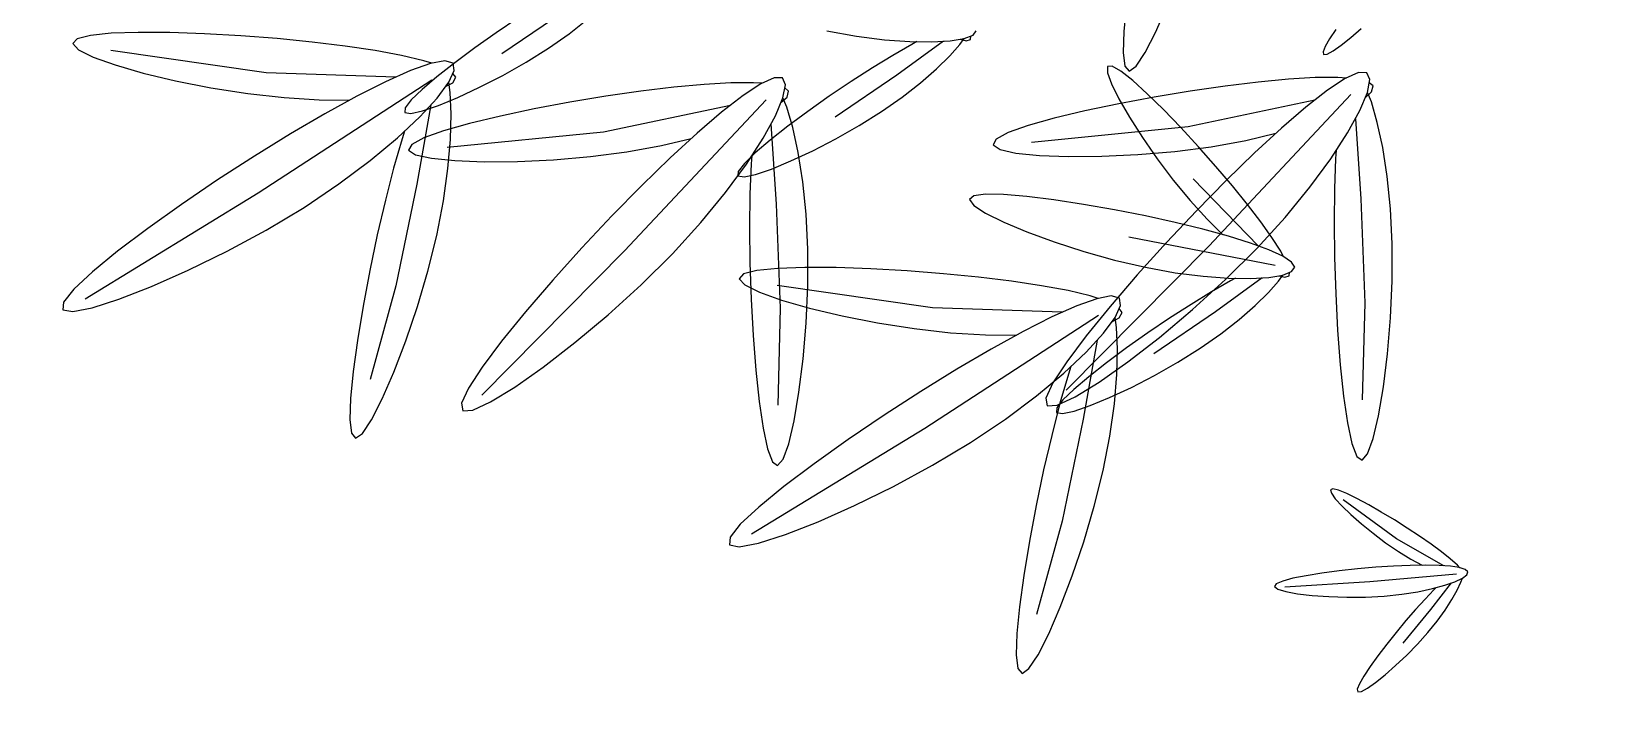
# Model space of a CAD drawing. Extents: x 302512 to 1034855, y -184136 to 410364.
# Drawn here: x 508121 to 511982, y 152446 to 154153 of the extents above; entities that cross this region are included whole.
import ezdxf

# ---------------------------------------------------------------- set-up
doc = ezdxf.new("R2010")
doc.units = 0
doc.header["$MEASUREMENT"] = 0
doc.linetypes.add('ACAD_ISO04W100', pattern=[30.5, 24, -3, 0.5, -3])
for name, color, linetype in [('F', 5, 'Continuous'), ('WZ', 2, 'Continuous'), ('坐椅', 7, 'Continuous'), ('树', 80, 'Continuous'), ('红线', 20, 'Continuous'), ('绿化', 97, 'Continuous'), ('绿地', 3, 'Continuous'), ('道路线', 161, 'Continuous')]:
    doc.layers.add(name, color=color, linetype=linetype)
doc.styles.add('DIM_FONT', font='SIMPLEX.shx', dxfattribs={"width": 0.8})

# ---------------------------------------------------------------- blocks, each defined once
blk = doc.blocks.new('_F43BVI')
at = {"layer": '绿地'}
for p, q in [((0.4343, 0.5825), (0.4285, 0.5959)), ((0.4891, 0.589), (0.4849, 0.5862)), ((0.4945, 0.5855), (0.4891, 0.589)), ((0.498, 0.5777), (0.4945, 0.5855)), ((0.4213, 0.5702), (0.4286, 0.561)), ((0.4387, 0.5705), (0.4343, 0.5825)), ((0.4417, 0.5607), (0.4387, 0.5705)), ((0.5045, 0.5821), (0.4939, 0.5812)), ((0.5266, 0.5814), (0.5045, 0.5821)), ((0.5531, 0.5787), (0.5266, 0.5814)), ((0.5833, 0.5739), (0.5531, 0.5787)), ((0.6164, 0.5667), (0.5833, 0.5739)), ((0.4286, 0.561), (0.4348, 0.5542)), ((0.4348, 0.5542), (0.4395, 0.5504)), ((0.443, 0.5537), (0.4417, 0.5607)), ((0.4423, 0.5501), (0.443, 0.5537)), ((0.4695, 0.557), (0.4624, 0.5345)), ((0.4728, 0.5651), (0.4695, 0.557)), ((0.4905, 0.5641), (0.5943, 0.3752)), ((0.516, 0.5609), (0.5969, 0.5404)), ((0.6516, 0.5571), (0.6164, 0.5667)), ((0.6879, 0.5452), (0.6516, 0.5571)), ((0.4395, 0.5504), (0.4423, 0.5501)), ((0.5969, 0.5404), (0.7008, 0.5108)), ((0.724, 0.5316), (0.6879, 0.5452)), ((0.4624, 0.5345), (0.4553, 0.5074)), ((0.4844, 0.5268), (0.47, 0.3927)), ((0.5412, 0.5317), (0.5489, 0.5285)), ((0.5489, 0.5285), (0.5786, 0.5175)), ((0.7586, 0.517), (0.724, 0.5316)), ((0.4553, 0.5074), (0.4483, 0.4766)), ((0.5786, 0.5175), (0.6113, 0.5065)), ((0.6113, 0.5065), (0.6464, 0.4955)), ((0.7008, 0.5108), (0.796, 0.4771)), ((0.79, 0.5023), (0.7586, 0.517)), ((0.9863, 0.5043), (0.9443, 0.4663)), ((0.9718, 0.5064), (0.9609, 0.4987)), ((0.9816, 0.5129), (0.9718, 0.5064)), ((0.9986, 0.5143), (0.9783, 0.4261)), ((0.9901, 0.5179), (0.9816, 0.5129)), ((0.9934, 0.5195), (0.9901, 0.5179)), ((1.008, 0.516), (1.0045, 0.5187)), ((1.0057, 0.5062), (1.0253, 0.4771)), ((1.0148, 0.5096), (1.008, 0.516)), ((1.0224, 0.5014), (1.0148, 0.5096)), ((0.6464, 0.4955), (0.6828, 0.485)), ((0.8169, 0.4881), (0.79, 0.5023)), ((0.8378, 0.4755), (0.8169, 0.4881)), ((0.9494, 0.4899), (0.9373, 0.4803)), ((0.9609, 0.4987), (0.9494, 0.4899)), ((1.0054, 0.4899), (1.007, 0.4868)), ((1.0305, 0.4914), (1.0224, 0.5014)), ((1.0388, 0.4799), (1.0305, 0.4914)), ((0.4483, 0.4766), (0.4416, 0.4427)), ((0.502, 0.4455), (0.5046, 0.4774)), ((0.6828, 0.485), (0.7193, 0.4752)), ((0.7193, 0.4752), (0.7543, 0.4667)), ((0.8512, 0.465), (0.8378, 0.4755)), ((0.9373, 0.4803), (0.925, 0.4702)), ((0.9574, 0.464), (0.9691, 0.4739)), ((0.9691, 0.4739), (0.9788, 0.4832)), ((1.007, 0.4868), (1.0132, 0.4751)), ((1.0132, 0.4751), (1.0204, 0.4624)), ((1.0253, 0.4771), (1.0496, 0.4388)), ((1.0471, 0.4671), (1.0388, 0.4799)), ((0.7543, 0.4667), (0.7864, 0.4599)), ((0.7864, 0.4599), (0.8141, 0.4551)), ((0.8502, 0.4535), (0.8557, 0.4574)), ((0.8557, 0.4574), (0.8512, 0.465)), ((0.9443, 0.4663), (0.8886, 0.4261)), ((0.913, 0.4598), (0.9018, 0.4497)), ((0.925, 0.4702), (0.913, 0.4598)), ((0.9447, 0.4542), (0.9574, 0.464)), ((1.0204, 0.4624), (1.0283, 0.4492)), ((1.0552, 0.4532), (1.0471, 0.4671)), ((0.4416, 0.4427), (0.4353, 0.4065)), ((0.4971, 0.4094), (0.502, 0.4455)), ((0.6065, 0.44), (0.5873, 0.434)), ((0.6229, 0.4443), (0.6065, 0.44)), ((0.6291, 0.4454), (0.6229, 0.4443)), ((0.6465, 0.4349), (0.6499, 0.44)), ((0.6499, 0.4446), (0.6466, 0.4461)), ((0.6499, 0.44), (0.6499, 0.4446)), ((0.8141, 0.4551), (0.8359, 0.4528)), ((0.8359, 0.4528), (0.8502, 0.4535)), ((0.8918, 0.4401), (0.8836, 0.4317)), ((0.9018, 0.4497), (0.8918, 0.4401)), ((0.9182, 0.4363), (0.9314, 0.4449)), ((0.9314, 0.4449), (0.9447, 0.4542)), ((1.0283, 0.4492), (1.0368, 0.4357)), ((1.0627, 0.4388), (1.0552, 0.4532)), ((0.6102, 0.4237), (0.5229, 0.3811)), ((0.5658, 0.4265), (0.5425, 0.4176)), ((0.6353, 0.4343), (0.5598, 0.2987)), ((0.5873, 0.434), (0.5658, 0.4265)), ((0.6516, 0.4326), (0.647, 0.4388)), ((0.6597, 0.4189), (0.6516, 0.4326)), ((0.8777, 0.4246), (0.8745, 0.4195)), ((0.8836, 0.4317), (0.8777, 0.4246)), ((0.8851, 0.4186), (0.8944, 0.4229)), ((0.8944, 0.4229), (0.9057, 0.4289)), ((0.9057, 0.4289), (0.9182, 0.4363)), ((0.9783, 0.4261), (0.956, 0.3402)), ((1.0368, 0.4357), (1.0455, 0.4225)), ((1.0694, 0.4245), (1.0627, 0.4388)), ((1.0752, 0.4111), (1.0694, 0.4245)), ((0.3655, 0.3915), (0.3428, 0.4117)), ((0.4353, 0.4065), (0.4296, 0.369)), ((0.49, 0.3719), (0.4971, 0.4094)), ((0.5181, 0.4076), (0.493, 0.3967)), ((0.5425, 0.4176), (0.5181, 0.4076)), ((0.6431, 0.4175), (0.6616, 0.3603)), ((0.6682, 0.4017), (0.6597, 0.4189)), ((0.8745, 0.4195), (0.8746, 0.4167)), ((0.8746, 0.4167), (0.8782, 0.4165)), ((0.8782, 0.4165), (0.8851, 0.4186)), ((1.0455, 0.4225), (1.0541, 0.41)), ((1.0541, 0.41), (1.0622, 0.3989)), ((1.0797, 0.3992), (1.0752, 0.4111)), ((0.3828, 0.3742), (0.3655, 0.3915)), ((0.47, 0.3927), (0.4349, 0.2329)), ((0.493, 0.3967), (0.4683, 0.3854)), ((0.5674, 0.3819), (0.5879, 0.3925)), ((0.6349, 0.3909), (0.6359, 0.385)), ((0.6768, 0.3814), (0.6682, 0.4017)), ((1.0622, 0.3989), (1.0695, 0.3896)), ((1.0827, 0.3894), (1.0797, 0.3992)), ((0.3933, 0.3608), (0.3828, 0.3742)), ((0.445, 0.374), (0.424, 0.363)), ((0.4683, 0.3854), (0.445, 0.374)), ((0.5435, 0.371), (0.5674, 0.3819)), ((0.5943, 0.3752), (0.6908, 0.1874)), ((0.6359, 0.385), (0.6406, 0.3627)), ((0.6851, 0.3585), (0.6768, 0.3814)), ((1.0695, 0.3896), (1.0757, 0.3828)), ((1.0757, 0.3828), (1.0804, 0.379)), ((1.0804, 0.379), (1.0832, 0.3787)), ((1.0839, 0.3823), (1.0827, 0.3894)), ((1.0832, 0.3787), (1.0839, 0.3823)), ((0.3292, 0.3714), (0.3549, 0.3601)), ((0.3549, 0.3601), (0.3755, 0.3527)), ((0.3958, 0.3524), (0.3933, 0.3608)), ((0.424, 0.363), (0.4065, 0.353)), ((0.4296, 0.369), (0.4248, 0.3316)), ((0.4812, 0.3342), (0.49, 0.3719)), ((0.4916, 0.3519), (0.5179, 0.361)), ((0.5179, 0.361), (0.5435, 0.371)), ((0.6406, 0.3627), (0.6464, 0.3385)), ((0.6616, 0.3603), (0.6833, 0.2856)), ((0.6927, 0.3334), (0.6851, 0.3585)), ((0.3755, 0.3527), (0.3896, 0.3499)), ((0.3934, 0.3443), (0.3857, 0.3373)), ((0.3896, 0.3499), (0.3958, 0.3524)), ((0.4065, 0.353), (0.3934, 0.3443)), ((0.4415, 0.3379), (0.4657, 0.3442)), ((0.4657, 0.3442), (0.4916, 0.3519)), ((0.3857, 0.3373), (0.3845, 0.3326)), ((0.3845, 0.3326), (0.3905, 0.3305)), ((0.3905, 0.3305), (0.4027, 0.3308)), ((0.4027, 0.3308), (0.4201, 0.3334)), ((0.4201, 0.3334), (0.4415, 0.3379)), ((0.4248, 0.3316), (0.4209, 0.2957)), ((0.4713, 0.2981), (0.4812, 0.3342)), ((0.6464, 0.3385), (0.6531, 0.3129)), ((0.6993, 0.3067), (0.6927, 0.3334)), ((0.6531, 0.3129), (0.6606, 0.2867)), ((0.4209, 0.2957), (0.4183, 0.263)), ((0.4608, 0.265), (0.4713, 0.2981)), ((0.7048, 0.2794), (0.6993, 0.3067)), ((0.6606, 0.2867), (0.6687, 0.2607)), ((0.7092, 0.2527), (0.7048, 0.2794)), ((0.4183, 0.263), (0.4172, 0.2349)), ((0.4503, 0.2365), (0.4608, 0.265)), ((0.6321, 0.2678), (0.6273, 0.2661)), ((0.6366, 0.2631), (0.6321, 0.2678)), ((0.638, 0.2547), (0.6366, 0.2631)), ((0.6687, 0.2607), (0.6769, 0.2361)), ((0.6106, 0.2485), (0.6054, 0.2414)), ((0.6454, 0.2574), (0.6349, 0.2591)), ((0.6667, 0.2515), (0.6454, 0.2574)), ((0.6918, 0.2425), (0.6667, 0.2515)), ((0.7122, 0.2279), (0.7092, 0.2527)), ((0.4172, 0.2349), (0.4177, 0.2131)), ((0.4404, 0.2141), (0.4503, 0.2365)), ((0.6054, 0.2414), (0.5932, 0.2213)), ((0.6275, 0.2433), (0.6831, 0.0351)), ((0.6515, 0.2341), (0.7252, 0.1948)), ((0.6769, 0.2361), (0.685, 0.2139)), ((0.72, 0.2306), (0.6918, 0.2425)), ((0.7139, 0.2061), (0.7122, 0.2279)), ((0.7504, 0.2157), (0.72, 0.2306)), ((0.4177, 0.2131), (0.4202, 0.1989)), ((0.4318, 0.1995), (0.4404, 0.2141)), ((0.5932, 0.2213), (0.5798, 0.1967)), ((0.685, 0.2139), (0.6927, 0.1952)), ((0.7822, 0.198), (0.7504, 0.2157)), ((0.3099, 0.1959), (0.3133, 0.201)), ((0.3134, 0.2056), (0.3101, 0.2071)), ((0.315, 0.1936), (0.3105, 0.1998)), ((0.3133, 0.201), (0.3134, 0.2056)), ((0.4202, 0.1989), (0.4249, 0.1941)), ((0.4249, 0.1941), (0.4318, 0.1995)), ((0.5798, 0.1967), (0.5656, 0.1684)), ((0.6127, 0.2085), (0.5666, 0.0817)), ((0.669, 0.1997), (0.6757, 0.1948)), ((0.6927, 0.1952), (0.6996, 0.181)), ((0.7142, 0.1885), (0.7139, 0.2061)), ((0.8146, 0.1778), (0.7822, 0.198)), ((0.3231, 0.1799), (0.315, 0.1936)), ((0.3316, 0.1627), (0.3231, 0.1799)), ((0.6757, 0.1948), (0.7019, 0.177)), ((0.6996, 0.181), (0.7055, 0.1725)), ((0.7129, 0.1763), (0.7142, 0.1885)), ((0.7252, 0.1948), (0.819, 0.1413)), ((0.3065, 0.1785), (0.325, 0.1213)), ((0.3402, 0.1424), (0.3316, 0.1627)), ((0.5656, 0.1684), (0.551, 0.1371)), ((0.7019, 0.177), (0.7311, 0.1584)), ((0.7055, 0.1725), (0.71, 0.1707)), ((0.71, 0.1707), (0.7129, 0.1763)), ((0.8465, 0.1559), (0.8146, 0.1778)), ((0.2983, 0.1519), (0.2994, 0.146)), ((0.6103, 0.1254), (0.6205, 0.1558)), ((0.7311, 0.1584), (0.7624, 0.1394)), ((0.8765, 0.1334), (0.8465, 0.1559)), ((0.2994, 0.146), (0.3041, 0.1237)), ((0.3485, 0.1195), (0.3402, 0.1424)), ((0.551, 0.1371), (0.5363, 0.1035)), ((0.7624, 0.1394), (0.7953, 0.1205)), ((0.819, 0.1413), (0.9033, 0.0858)), ((0.9035, 0.1116), (0.8765, 0.1334)), ((0.3041, 0.1237), (0.3098, 0.0995)), ((0.325, 0.1213), (0.3467, 0.0466)), ((0.3561, 0.0944), (0.3485, 0.1195)), ((0.5969, 0.0915), (0.6103, 0.1254)), ((0.7953, 0.1205), (0.8284, 0.1023)), ((0.3098, 0.0995), (0.3165, 0.074)), ((0.5363, 0.1035), (0.5218, 0.0684)), ((0.8284, 0.1023), (0.8604, 0.0857)), ((0.9263, 0.0915), (0.9035, 0.1116)), ((0.3627, 0.0677), (0.3561, 0.0944)), ((0.5666, 0.0817), (0.4943, -0.065)), ((0.5811, 0.0568), (0.5969, 0.0915)), ((0.8604, 0.0857), (0.8899, 0.0713)), ((0.9435, 0.0742), (0.9263, 0.0915)), ((0.3165, 0.074), (0.3241, 0.0477)), ((0.3683, 0.0404), (0.3627, 0.0677)), ((0.5218, 0.0684), (0.5081, 0.0332)), ((0.8899, 0.0713), (0.9157, 0.0601)), ((0.954, 0.0608), (0.9435, 0.0742)), ((0.5635, 0.0223), (0.5811, 0.0568)), ((0.9157, 0.0601), (0.9363, 0.0527)), ((0.9363, 0.0527), (0.9503, 0.0498)), ((0.9503, 0.0498), (0.9566, 0.0524)), ((0.9566, 0.0524), (0.954, 0.0608)), ((0.3241, 0.0477), (0.3321, 0.0217)), ((0.3726, 0.0137), (0.3683, 0.0404)), ((0.5081, 0.0332), (0.4957, -0.0006)), ((0.6831, 0.0351), (0.7319, -0.1704)), ((0.3321, 0.0217), (0.3403, -0.0029)), ((0.5452, -0.0104), (0.5635, 0.0223)), ((0.3058, 0.0091), (0.3015, 0.0063)), ((0.3112, 0.0057), (0.3058, 0.0091)), ((0.3211, 0.0022), (0.3105, 0.0014)), ((0.3146, -0.0022), (0.3112, 0.0057)), ((0.3432, 0.0016), (0.3211, 0.0022)), ((0.3698, -0.0011), (0.3432, 0.0016)), ((0.3756, -0.0111), (0.3726, 0.0137)), ((0.2895, -0.0148), (0.2862, -0.0229)), ((0.3071, -0.0158), (0.4109, -0.2047)), ((0.3403, -0.0029), (0.3484, -0.0251)), ((0.4, -0.006), (0.3698, -0.0011)), ((0.3773, -0.0329), (0.3756, -0.0111)), ((0.4331, -0.0132), (0.4, -0.006)), ((0.4682, -0.0227), (0.4331, -0.0132)), ((0.4957, -0.0006), (0.4854, -0.0318)), ((0.5271, -0.04), (0.5452, -0.0104)), ((0.2862, -0.0229), (0.2791, -0.0454)), ((0.3326, -0.019), (0.4136, -0.0395)), ((0.3484, -0.0251), (0.3561, -0.0438)), ((0.5045, -0.0347), (0.4682, -0.0227)), ((0.4854, -0.0318), (0.4776, -0.0588)), ((0.2791, -0.0454), (0.272, -0.0724)), ((0.3561, -0.0438), (0.3631, -0.058)), ((0.3578, -0.0482), (0.3656, -0.0514)), ((0.3776, -0.0505), (0.3773, -0.0329)), ((0.4136, -0.0395), (0.5175, -0.0691)), ((0.5407, -0.0483), (0.5045, -0.0347)), ((0.5101, -0.0652), (0.5271, -0.04)), ((0.5752, -0.0629), (0.5407, -0.0483)), ((0.3011, -0.0531), (0.2866, -0.1872)), ((0.3631, -0.058), (0.3689, -0.0665)), ((0.3656, -0.0514), (0.3953, -0.0623)), ((0.3734, -0.0683), (0.3763, -0.0626)), ((0.3763, -0.0626), (0.3776, -0.0505)), ((0.3953, -0.0623), (0.428, -0.0734)), ((0.4776, -0.0588), (0.4729, -0.0801)), ((0.6067, -0.0776), (0.5752, -0.0629)), ((0.272, -0.0724), (0.265, -0.1033)), ((0.3689, -0.0665), (0.3734, -0.0683)), ((0.428, -0.0734), (0.463, -0.0844)), ((0.4729, -0.0801), (0.472, -0.0945)), ((0.4952, -0.0845), (0.5101, -0.0652)), ((0.5175, -0.0691), (0.6126, -0.1027)), ((0.6336, -0.0917), (0.6067, -0.0776)), ((0.463, -0.0844), (0.4995, -0.0949)), ((0.472, -0.0945), (0.4753, -0.1003)), ((0.4753, -0.1003), (0.4833, -0.0967)), ((0.4833, -0.0967), (0.4952, -0.0845)), ((0.4995, -0.0949), (0.5359, -0.1046)), ((0.6544, -0.1044), (0.6336, -0.0917)), ((0.265, -0.1033), (0.2583, -0.1372)), ((0.3186, -0.1343), (0.3213, -0.1024)), ((0.5359, -0.1046), (0.571, -0.1131)), ((0.571, -0.1131), (0.6031, -0.12)), ((0.6678, -0.1149), (0.6544, -0.1044)), ((0.6031, -0.12), (0.6308, -0.1247)), ((0.6308, -0.1247), (0.6525, -0.127)), ((0.6525, -0.127), (0.6669, -0.1264)), ((0.6669, -0.1264), (0.6723, -0.1224)), ((0.6723, -0.1224), (0.6678, -0.1149)), ((0.2583, -0.1372), (0.252, -0.1733)), ((0.3137, -0.1704), (0.3186, -0.1343)), ((0.1783, -0.1895), (0.17, -0.1666)), ((0.252, -0.1733), (0.2463, -0.2108)), ((0.3067, -0.208), (0.3137, -0.1704)), ((0.1548, -0.1877), (0.1765, -0.2624)), ((0.1859, -0.2146), (0.1783, -0.1895)), ((0.2866, -0.1872), (0.2515, -0.3469)), ((0.2463, -0.2108), (0.2414, -0.2483)), ((0.2979, -0.2456), (0.3067, -0.208)), ((0.4109, -0.2047), (0.5075, -0.3925)), ((0.1926, -0.2413), (0.1859, -0.2146)), ((0.1464, -0.2351), (0.1539, -0.2613)), ((0.1981, -0.2686), (0.1926, -0.2413)), ((0.2414, -0.2483), (0.2376, -0.2841)), ((0.2879, -0.2818), (0.2979, -0.2456)), ((0.1539, -0.2613), (0.1619, -0.2873)), ((0.2024, -0.2953), (0.1981, -0.2686)), ((0.1619, -0.2873), (0.1701, -0.3119)), ((0.2376, -0.2841), (0.2349, -0.3169)), ((0.2774, -0.3149), (0.2879, -0.2818)), ((0.2054, -0.3201), (0.2024, -0.2953)), ((0.1701, -0.3119), (0.1783, -0.3341)), ((0.1848, -0.3157), (0.18, -0.3174)), ((0.1892, -0.3203), (0.1848, -0.3157)), ((0.198, -0.3261), (0.1875, -0.3243)), ((0.1907, -0.3288), (0.1892, -0.3203)), ((0.2071, -0.3419), (0.2054, -0.3201)), ((0.2349, -0.3169), (0.2338, -0.3449)), ((0.2669, -0.3434), (0.2774, -0.3149)), ((0.1632, -0.335), (0.1581, -0.3421)), ((0.1783, -0.3341), (0.1859, -0.3528)), ((0.1801, -0.3402), (0.2357, -0.5484)), ((0.2194, -0.332), (0.198, -0.3261)), ((0.2445, -0.3409), (0.2194, -0.332)), ((0.2726, -0.3529), (0.2445, -0.3409)), ((0.1581, -0.3421), (0.1458, -0.3622)), ((0.1859, -0.3528), (0.1929, -0.367)), ((0.2041, -0.3494), (0.2778, -0.3887)), ((0.2074, -0.3595), (0.2071, -0.3419)), ((0.2338, -0.3449), (0.2344, -0.3668)), ((0.2571, -0.3657), (0.2669, -0.3434)), ((0.303, -0.3678), (0.2726, -0.3529)), ((0.1458, -0.3622), (0.1325, -0.3868)), ((0.1929, -0.367), (0.1987, -0.3755)), ((0.2032, -0.3773), (0.2061, -0.3717)), ((0.2061, -0.3717), (0.2074, -0.3595)), ((0.2344, -0.3668), (0.2369, -0.3809)), ((0.2484, -0.3804), (0.2571, -0.3657)), ((0.3349, -0.3855), (0.303, -0.3678)), ((0.1325, -0.3868), (0.1183, -0.4151)), ((0.1654, -0.375), (0.1192, -0.5017)), ((0.1987, -0.3755), (0.2032, -0.3773)), ((0.2216, -0.3838), (0.2284, -0.3887)), ((0.2284, -0.3887), (0.2546, -0.4065)), ((0.2369, -0.3809), (0.2415, -0.3858)), ((0.2415, -0.3858), (0.2484, -0.3804)), ((0.2778, -0.3887), (0.3716, -0.4422)), ((0.3673, -0.4057), (0.3349, -0.3855)), ((0.3991, -0.4276), (0.3673, -0.4057)), ((0.1183, -0.4151), (0.1037, -0.4464)), ((0.2546, -0.4065), (0.2837, -0.425)), ((0.163, -0.4581), (0.1732, -0.4277)), ((0.2837, -0.425), (0.3151, -0.4441)), ((0.4292, -0.45), (0.3991, -0.4276)), ((0.1037, -0.4464), (0.0889, -0.48)), ((0.3151, -0.4441), (0.348, -0.463)), ((0.3716, -0.4422), (0.4559, -0.4977)), ((0.4562, -0.4719), (0.4292, -0.45)), ((0.1496, -0.4919), (0.163, -0.4581)), ((0.348, -0.463), (0.3811, -0.4812)), ((0.0889, -0.48), (0.0744, -0.515)), ((0.3811, -0.4812), (0.4131, -0.4978)), ((0.4789, -0.492), (0.4562, -0.4719)), ((0.1192, -0.5017), (0.047, -0.6484)), ((0.1337, -0.5267), (0.1496, -0.4919)), ((0.4131, -0.4978), (0.4426, -0.5121)), ((0.4962, -0.5093), (0.4789, -0.492)), ((0.0744, -0.515), (0.0607, -0.5502)), ((0.4426, -0.5121), (0.4683, -0.5234)), ((0.5067, -0.5227), (0.4962, -0.5093)), ((0.1162, -0.5612), (0.1337, -0.5267)), ((0.4683, -0.5234), (0.4889, -0.5308)), ((0.4889, -0.5308), (0.503, -0.5336)), ((0.503, -0.5336), (0.5092, -0.5311)), ((0.5092, -0.5311), (0.5067, -0.5227)), ((0.0607, -0.5502), (0.0484, -0.5841)), ((0.2357, -0.5484), (0.2846, -0.7538)), ((0.0979, -0.5939), (0.1162, -0.5612)), ((0.0484, -0.5841), (0.038, -0.6153)), ((0.0798, -0.6235), (0.0979, -0.5939)), ((0.038, -0.6153), (0.0302, -0.6423)), ((0.0628, -0.6487), (0.0798, -0.6235)), ((0.0302, -0.6423), (0.0256, -0.6636)), ((0.0478, -0.668), (0.0628, -0.6487)), ((0.0256, -0.6636), (0.0246, -0.6779)), ((0.0246, -0.6779), (0.028, -0.6838)), ((0.028, -0.6838), (0.0359, -0.6802)), ((0.0359, -0.6802), (0.0478, -0.668))]:
    blk.add_line(p, q, dxfattribs=at)
for points in [[(0.5556, 0.374), (0.5774, 0.334), (0.6, 0.2947), (0.6224, 0.2577), (0.6437, 0.2246), (0.6631, 0.197), (0.6795, 0.1765), (0.6922, 0.1648), (0.7002, 0.1636), (0.7028, 0.1737), (0.7004, 0.194), (0.6935, 0.2225), (0.6828, 0.2574), (0.6688, 0.2966), (0.652, 0.3383), (0.633, 0.3806), (0.6124, 0.4217), (0.5909, 0.4597), (0.569, 0.4939), (0.5476, 0.5237), (0.5275, 0.5486), (0.5093, 0.568), (0.4938, 0.5813), (0.4819, 0.5879), (0.4742, 0.5872), (0.4713, 0.579), (0.473, 0.5637), (0.4788, 0.5424), (0.4884, 0.5158), (0.5013, 0.4848), (0.517, 0.4503), (0.5353, 0.413)], [(0.9658, 0.4365), (0.9615, 0.4179), (0.9576, 0.3993), (0.9543, 0.3814), (0.9517, 0.365), (0.95, 0.351), (0.9495, 0.34), (0.9502, 0.3328), (0.9523, 0.3302), (0.956, 0.3326), (0.9609, 0.3396), (0.9667, 0.3505), (0.9731, 0.3644), (0.9797, 0.3806), (0.9861, 0.3984), (0.992, 0.4169), (0.997, 0.4356), (1.0009, 0.4535), (1.0036, 0.4703), (1.0052, 0.4857), (1.0059, 0.4991), (1.0056, 0.5102), (1.0045, 0.5187), (1.0026, 0.5241), (1, 0.5261), (0.9968, 0.5243), (0.993, 0.5191), (0.9889, 0.5108), (0.9845, 0.4998), (0.9798, 0.4864), (0.9751, 0.4712), (0.9704, 0.4544)], [(0.5443, 0.3218), (0.5283, 0.2932), (0.5129, 0.2644), (0.4989, 0.2365), (0.4869, 0.2109), (0.4775, 0.1885), (0.4713, 0.1706), (0.469, 0.1585), (0.4713, 0.1531), (0.4785, 0.1554), (0.4899, 0.1646), (0.5047, 0.1797), (0.5218, 0.1996), (0.5404, 0.2232), (0.5594, 0.2494), (0.578, 0.2771), (0.5951, 0.3054), (0.61, 0.3331), (0.6225, 0.3595), (0.6325, 0.384), (0.64, 0.4058), (0.6449, 0.4243), (0.6471, 0.4388), (0.6465, 0.4486), (0.6432, 0.453), (0.637, 0.4517), (0.6284, 0.4448), (0.6176, 0.4331), (0.6051, 0.4171), (0.5911, 0.3974), (0.576, 0.3745), (0.5603, 0.3491)], [(0.6452, 0.0431), (0.6569, -0.0009), (0.6694, -0.0444), (0.6823, -0.0857), (0.6951, -0.123), (0.7073, -0.1544), (0.7183, -0.1782), (0.7279, -0.1926), (0.7353, -0.1957), (0.7403, -0.1865), (0.7428, -0.1662), (0.743, -0.1369), (0.7409, -0.1005), (0.7366, -0.0591), (0.7303, -0.0145), (0.722, 0.0311), (0.7118, 0.0758), (0.7, 0.1179), (0.6869, 0.1563), (0.6733, 0.1904), (0.6597, 0.2194), (0.6467, 0.2426), (0.6349, 0.2592), (0.6248, 0.2684), (0.6172, 0.2696), (0.6124, 0.2623), (0.6104, 0.2472), (0.611, 0.225), (0.6139, 0.1969), (0.619, 0.1638), (0.6261, 0.1264), (0.6349, 0.0859)], [(0.3722, -0.2059), (0.3941, -0.2458), (0.4167, -0.2851), (0.4391, -0.3222), (0.4604, -0.3553), (0.4797, -0.3829), (0.4962, -0.4033), (0.5088, -0.415), (0.5168, -0.4163), (0.5194, -0.4061), (0.517, -0.3858), (0.5102, -0.3573), (0.4995, -0.3225), (0.4854, -0.2833), (0.4686, -0.2415), (0.4496, -0.1992), (0.4291, -0.1582), (0.4075, -0.1202), (0.3856, -0.086), (0.3643, -0.0561), (0.3441, -0.0312), (0.3259, -0.0119), (0.3105, 0.0014), (0.2986, 0.008), (0.2908, 0.0073), (0.2879, -0.0009), (0.2896, -0.0161), (0.2955, -0.0374), (0.305, -0.064), (0.3179, -0.095), (0.3337, -0.1296), (0.3519, -0.1668)], [(0.1979, -0.5404), (0.2095, -0.5844), (0.2221, -0.6279), (0.235, -0.6692), (0.2477, -0.7065), (0.2599, -0.7379), (0.271, -0.7617), (0.2805, -0.7761), (0.2879, -0.7792), (0.2929, -0.77), (0.2955, -0.7497), (0.2956, -0.7204), (0.2935, -0.684), (0.2893, -0.6425), (0.2829, -0.598), (0.2747, -0.5524), (0.2645, -0.5076), (0.2526, -0.4656), (0.2396, -0.4271), (0.226, -0.393), (0.2123, -0.3641), (0.1993, -0.3409), (0.1875, -0.3243), (0.1775, -0.3151), (0.1699, -0.3138), (0.1651, -0.3212), (0.1631, -0.3363), (0.1636, -0.3584), (0.1666, -0.3865), (0.1717, -0.4197), (0.1787, -0.457), (0.1875, -0.4976)]]:
    blk.add_lwpolyline(points, close=True, dxfattribs=at)
blk.add_lwpolyline([(0.2585, 0.0664), (0.2734, 0.0941), (0.2859, 0.1205), (0.296, 0.145), (0.3034, 0.1668), (0.3083, 0.1853), (0.3105, 0.1998), (0.3099, 0.2096), (0.3066, 0.214)], dxfattribs=at)
at = {"style": 'DIM_FONT', "width": 0.7, "flags": 9}
for tag in ['YSIZE', 'XSIZE']:
    blk.add_attdef(tag, (0, 0), '', height=0.5, dxfattribs=at)
blk = doc.blocks.new('ZU')
at = {"layer": '绿地', "xscale": 1.5, "yscale": 1.5, "zscale": 0.001, "rotation": 260.5308552460376}
blk.add_blockref('_F43BVI', (-0.8522, 0.1655), dxfattribs=at)
blk = doc.blocks.new('A$C0B5A7686')
at = {"layer": '树', "linetype": 'ByBlock', "xscale": 640, "yscale": 640, "zscale": 640, "rotation": 151.15692544915}
blk.add_blockref('ZU', (642.8, 1492.6), dxfattribs=at)
blk = doc.blocks.new('A$C750B0621')
at = {"layer": '树'}
blk.add_blockref('A$C0B5A7686', (0, 0), dxfattribs=at)
blk = doc.blocks.new('A$C5AB93D8E')
at = {"layer": '绿化', "xscale": 0.8, "yscale": 0.8, "zscale": 0.8}
blk.add_blockref('A$C750B0621', (0, 0), dxfattribs=at)
blk = doc.blocks.new('A$C68DB62A4')
at = {"layer": '绿化', "rotation": 236.3690562220917}
blk.add_blockref('A$C5AB93D8E', (801.7, 2393.5), dxfattribs=at)
blk = doc.blocks.new('_F37GYG')
at = {"layer": '绿化', "linetype": 'ByBlock', "xscale": 0.2867748092958204, "yscale": 0.2867748092958204, "zscale": 0.2867748092958204}
blk.add_blockref('A$C68DB62A4', (-306.06, -300.5), dxfattribs=at)
at = {"style": 'DIM_FONT', "width": 0.8, "flags": 9}
for tag in ['YSIZE', 'XSIZE']:
    blk.add_attdef(tag, (0, 0), '', height=0.5, dxfattribs=at)

msp = doc.modelspace()

# ---------------------------------------------------------------- linework, layer by layer
at = {"layer": 'F'}
msp.add_lwpolyline([(513078.5, 149437.3, 0.093357), (510963.4, 163092.8, -0.320831), (518248.6, 188324.1)], format="xyb", dxfattribs=at)
at = {"layer": 'WZ'}
msp.add_open_spline([(515261.7, 346086.3), (515269.8, 346053.5), (515277.8, 346020.8), (515451.7, 345316.4), (515608.3, 344680.1), (515905, 343469.6), (516045.1, 342895.5), (516280.2, 341925.1), (516378.3, 341518), (516566.3, 340731.8), (516656.3, 340352.5), (516814.2, 339680.9), (516883.3, 339384.9), (517016.9, 338806.5), (517081.5, 338524.2), (517206.7, 337970.8), (517267.3, 337699.7), (517385.2, 337166.2), (517442.4, 336903.8), (517553.9, 336385), (517608.3, 336128.6), (517714.6, 335619.1), (517766.6, 335366), (517830.1, 335052.1), (517842.4, 334990.9), (517868.2, 334862.1), (517881.7, 334794.4), (517908.6, 334659.1), (517922, 334591.5), (517962, 334388.5), (517988.4, 334253.2), (518066.8, 333847.4), (518118.1, 333576.8), (518268.9, 332765.4), (518365.3, 332224.6), (518600.9, 330839.4), (518733.7, 329995.5), (518975.4, 328310.4), (519084.3, 327469.3), (519276, 325790.7), (519358.9, 324953.4), (519438.5, 323986.4), (519449, 323854.4), (519479.6, 323458.6), (519498.5, 323195), (519525.5, 322787.5), (519534.6, 322643.5), (519548.2, 322418.9), (519552.9, 322338.3), (519559.6, 322221), (519561.6, 322184.3), (519565.7, 322110.9), (519567.7, 322074.2), (519573.6, 321963.9), (519577.5, 321890.4), (519588.7, 321669.7), (519595.7, 321522.4), (519615.5, 321080), (519627, 320784.3), (519656.8, 319890.9), (519670.1, 319290.9), (519685, 318084.9), (519686.6, 317478.9), (519679.6, 316260.9), (519671.1, 315648.9), (519645.4, 314418.8), (519628.2, 313800.7), (519586.9, 312558.4), (519562.7, 311934.2), (519509.1, 310679.7), (519479.6, 310049.4), (519417, 308782.7), (519383.9, 308146.3), (519315.8, 306867.4), (519280.9, 306224.8), (519210.9, 304933.6), (519175.9, 304284.9), (519107.8, 302981.4), (519074.6, 302326.5), (519012, 301010.6), (518982.5, 300349.6), (518952.1, 299590.8), (518948.4, 299496.2), (518941.1, 299307.2), (518937.4, 299212.7), (518926.8, 298929.4), (518919.9, 298740.7), (518899.9, 298175.3), (518887.4, 297799.2), (518852.7, 296705.3), (518832.4, 295989.7), (518794, 294564.9), (518776, 293855.7), (518740.2, 292444.1), (518722.3, 291741.7), (518684.4, 290343.8), (518664.4, 289648.5), (518620, 288265.1), (518595.6, 287577.2), (518540.5, 286209.1), (518509.7, 285528.9), (518439.6, 284176.7), (518400.3, 283504.7), (518311.3, 282169.1), (518261.6, 281505.5), (518149.7, 280187.3), (518087.6, 279532.5), (517949.2, 278232.1), (517872.9, 277586.4), (517704.2, 276304.3), (517611.9, 275668), (517495, 274938.5), (517479.1, 274840.9), (517430.8, 274548.3), (517397.8, 274353.6), (517345.4, 274053.9), (517326.7, 273948.6), (517290.7, 273748.8), (517273.5, 273654.4), (517252.5, 273541.2), (517249, 273522.3), (517241.9, 273484.5), (517238.4, 273465.5), (517227.8, 273408.8), (517220.7, 273370.9), (517199.2, 273257.3), (517184.7, 273181.4), (517140.7, 272953.7), (517110.7, 272801.6), (517018.9, 272344.5), (516955.3, 272038.6), (516794.3, 271288.7), (516694.4, 270843.3), (516486.3, 269947.6), (516378.1, 269497.2), (516154.6, 268591.1), (516039.3, 268135.4), (515802.9, 267218.6), (515681.9, 266757.5), (515435.3, 265829.7), (515309.9, 265363), (515055.9, 264423.8), (514927.5, 263951.3), (514669.1, 263000.2), (514539.1, 262521.6), (514279.2, 261558.2), (514149.3, 261073.3), (513891, 260096.9), (513762.7, 259605.5), (513605.2, 258990.5), (513574.6, 258870.2), (513526.6, 258680.8), (513509.1, 258611.8), (513477.8, 258487.6), (513464, 258432.4), (513443.9, 258352.5), (513437.7, 258327.8), (513421.5, 258263), (513411.5, 258222.9), (513391.6, 258142.7), (513381.6, 258102.6), (513351.7, 257982.4), (513331.9, 257902.3), (513272.7, 257662), (513233.6, 257501.9), (513117, 257021.8), (513040.5, 256702.1), (512814.4, 255744.4), (512668, 255107.6), (512382.5, 253837.5), (512243.2, 253204.2), (511970.3, 251941.7), (511836.7, 251312.4), (511573.2, 250058.1), (511443.4, 249433.1), (511186.2, 248187.6), (511058.7, 247567.1), (510804.6, 246331), (510678, 245715.4), (510517.4, 244940), (510483.7, 244777.8), (510430.2, 244520.5), (510410.4, 244425.3), (510381.4, 244286.2), (510372.2, 244242.3), (510353.8, 244154.4), (510344.6, 244110.4), (510317, 243978.5), (510298.6, 243890.6), (510243.3, 243626.7), (510206.3, 243450.8), (510095, 242922.9), (510020.4, 242570.8), (509795.6, 241514.1), (509644.2, 240809), (509198.9, 238748.4), (508901.9, 237390.9), (508303.8, 234670.1), (508002.8, 233306.8), (507401, 230573.3), (507100.4, 229203.1), (506504, 226455.1), (506208.3, 225077.3), (505866, 223451.4), (505814.9, 223207.6), (505733.8, 222820), (505703.9, 222676.4), (505646.6, 222401.3), (505619.4, 222269.9), (505579.2, 222076), (505566.2, 222013.4), (505540.4, 221888.3), (505527.5, 221825.8), (505488.7, 221638.2), (505463, 221513.2), (505385.9, 221138.1), (505334.7, 220888.2), (505181.8, 220138.8), (505080.7, 219639.6), (504779.2, 218143.5), (504580.9, 217148.1), (504186.9, 215161.6), (503991.3, 214170.5), (503600.6, 212193.2), (503405.4, 211206.9), (503160.3, 209978.1), (503111.3, 209733), (503031.4, 209334.1), (503000.5, 209180.2), (502937.8, 208868), (502906, 208709.6), (502859.4, 208478.7), (502844.8, 208406.1), (502815.4, 208260.9), (502800.8, 208188.3), (502756.7, 207970.5), (502727.3, 207825.3), (502638.9, 207389.7), (502579.8, 207099.3), (502401.9, 206228.2), (502282.5, 205647.6), (501922.3, 203906.1), (501679.3, 202745.4), (500941.9, 199264.5), (500439.3, 196945.3), (498976.1, 190328.7), (497991.2, 186034.2), (496874.1, 181299.2), (496769.3, 180856.3), (496454.1, 179527.6), (496242.8, 178641.9), (495944.8, 177399.4), (495859.1, 177042.5), (495600.9, 175972), (495428.7, 175258.2), (495184.5, 174252.1), (495113.3, 173959.5), (494976.4, 173397.2), (494910.6, 173127.3), (494827.7, 172787.8), (494810.7, 172718.2), (494776.7, 172579), (494759.7, 172509.4), (494708.6, 172300.5), (494674.5, 172161.2), (494572.2, 171743.1), (494503.8, 171464.2), (494298.5, 170626.9), (494161.3, 170068), (493747.3, 168381), (493470.2, 167250.4), (492918.6, 164982), (492644.2, 163844.1), (492101.9, 161560.4), (491834.1, 160414.5), (491308.7, 158113.9), (491051.2, 156959.1), (490550.6, 154639.9), (490307.5, 153475.5), (489839.6, 151136), (489614.8, 149961.1), (489187.6, 147599.8), (488985.2, 146413.5), (488607, 144028.9), (488431.1, 142830.6), (488110.2, 140421.1), (487965.1, 139210), (487819.5, 137820.6), (487801.8, 137648.9), (487781.6, 137447.6), (487778.7, 137418.1), (487772.8, 137359.2), (487769.8, 137329.7), (487761.1, 137241.1), (487755.3, 137182.1), (487738, 137004.7), (487726.6, 136886.2), (487693, 136530.3), (487671.3, 136292.1), (487607, 135557.3), (487567, 135057.9), (487495.7, 134052.5), (487464.3, 133546.5), (487412, 132528.2), (487391, 132015.9), (487361.5, 130985.2), (487352.9, 130466.8), (487350, 129424.4), (487355.8, 128900.3), (487383.6, 127846.8), (487405.7, 127317.4), (487462.7, 126348.5), (487494.7, 125909.9), (487572.4, 125029.6), (487618, 124588), (487681.8, 124056.9), (487692.6, 123968.6), (487726.2, 123703.7), (487749.7, 123526.9), (487785.4, 123271.7), (487796.6, 123193.6), (487812.7, 123083.7), (487817.3, 123052.1), (487831.2, 122958.7), (487840.6, 122896.9), (487869, 122711.6), (487888.5, 122588.3), (487948.8, 122218.9), (487991.2, 121973.4), (488125.8, 121235.1), (488224.5, 120744.8), (488438.5, 119771.4), (488553.8, 119288.3), (488799.6, 118329.9), (488930.3, 117854.6), (489205.9, 116912.3), (489350.8, 116445.4), (489654.2, 115520.4), (489812.5, 115062.3), (490141.6, 114155.7), (490312.4, 113707.2), (490665.5, 112820.1), (490847.8, 112381.6), (491223.2, 111515.1), (491416.2, 111087.2), (491812.2, 110242.6), (492015.2, 109825.8), (492267.2, 109326.8), (492312, 109238.8), (492400.3, 109066.7), (492443.8, 108982.5), (492511.9, 108851.8), (492536.2, 108805.2), (492585, 108712.3), (492609.4, 108666), (492682.7, 108527.4), (492731.7, 108435.6), (492879, 108161.6), (492977.5, 107981), (493239.3, 107507.4), (493403, 107217.9), (493730.6, 106649.3), (493894.5, 106370.1), (494221.2, 105821.4), (494384.2, 105551.9), (494708.1, 105021.8), (494869.1, 104761.3), (495188.2, 104248.5), (495346.4, 103996.3), (495658.9, 103499.5), (495813.4, 103254.9), (496117.7, 102772.7), (496267.6, 102535.1), (496562.3, 102066.1), (496707, 101834.8), (496990.6, 101377.8), (497129.5, 101152.2), (497401, 100705.8), (497533.5, 100485.2), (497791.8, 100048.2), (497917.6, 99831.8), (498162, 99402.8), (498280.6, 99190), (498510.5, 98767.5), (498621.7, 98557.7), (498836.6, 98140.2), (498940.4, 97932.5), (499140.1, 97518.3), (499236.2, 97311.8), (499344.6, 97069.3), (499360.6, 97033.2), (499381.9, 96984.8), (499387.3, 96972.5), (499398.1, 96947.9), (499403.5, 96935.6), (499419.7, 96898.5), (499430.4, 96873.7), (499462.7, 96799.1), (499484.1, 96749), (499548, 96598), (499590.3, 96496.1), (499711.9, 96197.5), (499790.3, 95997.6), (499945.1, 95589.3), (500021.4, 95380.9), (500172.1, 94955.5), (500246.4, 94738.6), (500393.4, 94296.5), (500466.1, 94071.3), (500609.9, 93612.8), (500681, 93379.5), (500822.1, 92905.1), (500892.1, 92664), (501031.1, 92174.3), (501100.2, 91925.6), (501237.8, 91421), (501306.3, 91165), (501443.2, 90646), (501511.6, 90383), (501648.6, 89850.3), (501717.2, 89580.5), (501855.1, 89034.6), (501924.4, 88758.4), (502064.1, 88199.8), (502134.5, 87917.4), (502277, 87346.6), (502349.1, 87058.3), (502522.9, 86366.2), (502625.5, 85960), (502836.3, 85137.4), (502944.4, 84721.1), (503167.4, 83879.3), (503282.3, 83453.7), (503520.4, 82594), (503643.6, 82159.8), (503899.9, 81283.6), (504032.9, 80841.6), (504310.5, 79950.5), (504454.9, 79501.4), (504756.9, 78596.9), (504914.3, 78141.4), (505243.9, 77225.1), (505416, 76764.2), (505776.4, 75837.7), (505964.7, 75372.2), (506359.2, 74437.5), (506565.3, 73968.3), (506997, 73027.4), (507222.6, 72555.5), (507694.6, 71610.3), (507941.1, 71137), (508250.8, 70567.7), (508303.3, 70472), (508462.3, 70184.8), (508570.1, 69993.4), (508735.1, 69705.6), (508790.8, 69609.3), (508864.1, 69483.6), (508881.3, 69454.2), (508916.1, 69394.8), (508933.7, 69364.9), (508994.4, 69262), (509037.6, 69189.2), (509167.8, 68971.2), (509255.5, 68826.3), (509521.1, 68392.8), (509701.5, 68105.7), (510068.5, 67534.8), (510255.1, 67251.1), (510706.1, 66579.9), (510973.2, 66193.9), (511517.5, 65428.4), (511794.7, 65048.8), (512358.2, 64296), (512644.4, 63922.8), (513225.1, 63182.7), (513519.5, 62815.8), (514115.6, 62088.5), (514417.2, 61728), (515026.7, 61013.6), (515334.6, 60659.6), (515955.7, 59958.2), (516269, 59610.8), (516899.9, 58922.7), (517217.6, 58582.1), (517856.6, 57907.7), (518177.8, 57573.9), (518947.9, 56785.6), (519397.9, 56334.4), (520300.5, 55446.2), (520753.2, 55009.2), (521657.1, 54151.6), (522108.4, 53731), (522558.6, 53318.1)], degree=3, knots=[4505.361789, 4505.361789, 4505.361789, 4505.361789, 4566.869603, 4566.869603, 5834.50584, 5834.50584, 7102.142077, 7102.142077, 8081.544278, 8081.544278, 9060.946479, 9060.946479, 9871.531113, 9871.531113, 10682.115746, 10682.115746, 11492.70038, 11492.70038, 12303.285013, 12303.285013, 13113.869647, 13113.869647, 13924.45428, 13924.45428, 14120.598241, 14120.598241, 14337.564759, 14337.564759, 14554.531276, 14554.531276, 14988.464311, 14988.464311, 15856.33038, 15856.33038, 17592.062519, 17592.062519, 20305.304124, 20305.304124, 23018.545729, 23018.545729, 25731.787335, 25731.787335, 26160.926833, 26160.926833, 27019.205828, 27019.205828, 27488.804391, 27488.804391, 27751.879733, 27751.879733, 27871.720264, 27871.720264, 27991.560796, 27991.560796, 28231.241859, 28231.241859, 28710.603985, 28710.603985, 29669.328236, 29669.328236, 31600.59962, 31600.59962, 33531.871004, 33531.871004, 35463.142388, 35463.142388, 37394.413772, 37394.413772, 39325.685156, 39325.685156, 41256.95654, 41256.95654, 43188.227924, 43188.227924, 45119.499308, 45119.499308, 47050.770692, 47050.770692, 48982.042076, 48982.042076, 50913.31346, 50913.31346, 51188.476118, 51188.476118, 51463.638777, 51463.638777, 52013.964093, 52013.964093, 53114.614727, 53114.614727, 55222.303257, 55222.303257, 57329.991786, 57329.991786, 59437.680316, 59437.680316, 61545.368846, 61545.368846, 63653.057376, 63653.057376, 65760.745905, 65760.745905, 67868.434435, 67868.434435, 69976.122965, 69976.122965, 72083.811495, 72083.811495, 74191.500024, 74191.500024, 76299.188554, 76299.188554, 76625.367091, 76625.367091, 77277.724166, 77277.724166, 77632.273694, 77632.273694, 77950.584861, 77950.584861, 78014.430565, 78014.430565, 78078.276268, 78078.276268, 78205.967676, 78205.967676, 78461.350492, 78461.350492, 78972.116123, 78972.116123, 79993.647384, 79993.647384, 81466.89083, 81466.89083, 82940.134276, 82940.134276, 84413.377721, 84413.377721, 85886.621167, 85886.621167, 87359.864613, 87359.864613, 88833.108058, 88833.108058, 90306.351504, 90306.351504, 91779.594949, 91779.594949, 93252.838395, 93252.838395, 93610.285256, 93610.285256, 93814.663557, 93814.663557, 93978.033608, 93978.033608, 94050.9717, 94050.9717, 94169.421356, 94169.421356, 94287.871013, 94287.871013, 94524.770326, 94524.770326, 94998.568953, 94998.568953, 95946.166207, 95946.166207, 97841.360714, 97841.360714, 99736.555221, 99736.555221, 101631.749728, 101631.749728, 103526.944234, 103526.944234, 105422.138741, 105422.138741, 107317.333248, 107317.333248, 107819.296555, 107819.296555, 108114.426223, 108114.426223, 108250.839799, 108250.839799, 108387.253374, 108387.253374, 108660.080524, 108660.080524, 109205.734826, 109205.734826, 110297.043428, 110297.043428, 112479.660632, 112479.660632, 116669.724906, 116669.724906, 120859.78918, 120859.78918, 125049.853454, 125049.853454, 129239.917729, 129239.917729, 129978.604734, 129978.604734, 130413.568558, 130413.568558, 130810.957569, 130810.957569, 131000.120271, 131000.120271, 131189.282973, 131189.282973, 131567.608376, 131567.608376, 132324.259182, 132324.259182, 133837.560796, 133837.560796, 136864.164022, 136864.164022, 139890.767248, 139890.767248, 142917.370474, 142917.370474, 143672.127809, 143672.127809, 144146.533352, 144146.533352, 144635.1137, 144635.1137, 144859.276355, 144859.276355, 145083.439009, 145083.439009, 145531.764317, 145531.764317, 146428.414934, 146428.414934, 148221.716168, 148221.716168, 151808.318636, 151808.318636, 158981.523571, 158981.523571, 172283.051121, 172283.051121, 173655.792126, 173655.792126, 176401.274138, 176401.274138, 177507.687984, 177507.687984, 179720.515676, 179720.515676, 180627.549051, 180627.549051, 181464.440603, 181464.440603, 181680.273902, 181680.273902, 181896.107202, 181896.107202, 182327.7738, 182327.7738, 183191.106997, 183191.106997, 184917.773391, 184917.773391, 188395.542121, 188395.542121, 191873.31085, 191873.31085, 195351.07958, 195351.07958, 198828.84831, 198828.84831, 202306.61704, 202306.61704, 205784.385769, 205784.385769, 209262.154499, 209262.154499, 212739.923229, 212739.923229, 216217.691959, 216217.691959, 216707.688274, 216707.688274, 216791.704217, 216791.704217, 216875.72016, 216875.72016, 217043.752047, 217043.752047, 217379.815819, 217379.815819, 218051.943364, 218051.943364, 219446.966754, 219446.966754, 220841.990144, 220841.990144, 222237.013534, 222237.013534, 223632.036923, 223632.036923, 225027.060313, 225027.060313, 226422.083703, 226422.083703, 227568.279712, 227568.279712, 228714.475721, 228714.475721, 228942.721792, 228942.721792, 229399.213933, 229399.213933, 229600.749262, 229600.749262, 229682.180425, 229682.180425, 229841.588926, 229841.588926, 230160.405929, 230160.405929, 230798.039933, 230798.039933, 232084.425165, 232084.425165, 233370.810396, 233370.810396, 234657.195628, 234657.195628, 235943.58086, 235943.58086, 237229.966092, 237229.966092, 238516.351324, 238516.351324, 239802.736556, 239802.736556, 241089.121787, 241089.121787, 242375.507019, 242375.507019, 242651.65155, 242651.65155, 242917.754509, 242917.754509, 243065.817092, 243065.817092, 243213.879675, 243213.879675, 243510.00484, 243510.00484, 244102.255172, 244102.255172, 245080.295243, 245080.295243, 246058.335314, 246058.335314, 247036.375386, 247036.375386, 248014.415457, 248014.415457, 248992.455528, 248992.455528, 249970.4956, 249970.4956, 250948.535671, 250948.535671, 251926.575742, 251926.575742, 252904.615814, 252904.615814, 253882.655885, 253882.655885, 254860.695956, 254860.695956, 255838.736028, 255838.736028, 256816.776099, 256816.776099, 257794.81617, 257794.81617, 258772.856242, 258772.856242, 258943.867228, 258943.867228, 259002.189209, 259002.189209, 259060.51119, 259060.51119, 259177.155152, 259177.155152, 259410.443076, 259410.443076, 259877.018924, 259877.018924, 260761.569814, 260761.569814, 261646.120705, 261646.120705, 262530.671595, 262530.671595, 263415.222485, 263415.222485, 264299.773375, 264299.773375, 265184.324265, 265184.324265, 266068.875155, 266068.875155, 266953.426046, 266953.426046, 267837.976936, 267837.976936, 268722.527826, 268722.527826, 269607.078716, 269607.078716, 270491.629606, 270491.629606, 271376.180496, 271376.180496, 272594.282373, 272594.282373, 273812.38425, 273812.38425, 275030.486127, 275030.486127, 276248.588004, 276248.588004, 277466.689881, 277466.689881, 278684.791758, 278684.791758, 279902.893635, 279902.893635, 281120.995512, 281120.995512, 282339.097389, 282339.097389, 283557.199266, 283557.199266, 284775.301143, 284775.301143, 285993.40302, 285993.40302, 286239.556567, 286239.556567, 286731.863662, 286731.863662, 286979.574496, 286979.574496, 287055.183916, 287055.183916, 287132.325325, 287132.325325, 287319.984023, 287319.984023, 287695.301419, 287695.301419, 288445.936211, 288445.936211, 289196.571003, 289196.571003, 290232.512676, 290232.512676, 291268.454349, 291268.454349, 292304.396022, 292304.396022, 293340.337695, 293340.337695, 294376.279368, 294376.279368, 295412.221041, 295412.221041, 296448.162714, 296448.162714, 297484.104387, 297484.104387, 298520.04606, 298520.04606, 299957.188325, 299957.188325, 301394.33059, 301394.33059, 302826.265105, 302826.265105, 302826.265105, 302826.265105], dxfattribs=at)
at = {"layer": '红线', "linetype": 'ACAD_ISO04W100', "ltscale": 100}
msp.add_lwpolyline([(513655.7, 148855, 0.097103), (511529.1, 163292.8, -0.314839), (518248.6, 187552.7)], format="xyb", dxfattribs=at)
at = {"layer": '红线', "linetype": 'ACAD_ISO04W100', "ltscale": 300}
msp.add_open_spline([(516630.6, 365330.1), (522002.5, 343825.5), (524067.5, 335553.1), (526407.4, 319399.6), (524415.9, 298169.3), (524910, 275855.5), (519126.6, 257529.5), (515773.1, 240219), (511944, 223785), (507345.7, 199758.7), (500949.7, 171864.8), (493849.8, 144410.9), (492925.1, 123705.8), (497737.8, 110176.8), (508005.4, 97514), (508745, 76274.9), (521931.4, 62034.7), (526614.1, 57739.9)], degree=3, knots=[2227.110708, 2227.110708, 2227.110708, 2227.110708, 14189.080308, 27808.551664, 50916.342558, 77976.276039, 94056.387979, 108178.710734, 130891.702611, 144659.055298, 181559.055298, 216742.289941, 229642.289941, 242920.759218, 258976.604452, 287094.027774, 302826.265105, 302826.265105, 302826.265105, 302826.265105], dxfattribs=at)
at = {"layer": '道路线'}
msp.add_open_spline([(530901, 297993.1), (530897.1, 297882), (530893.3, 297770.8), (530872, 297139.4), (530855.9, 296617.5), (530820.4, 295397.5), (530801.8, 294698), (530765.5, 293292.8), (530747.8, 292587), (530711.3, 291169.4), (530692.4, 290457.5), (530650.9, 289028.2), (530628.4, 288310.6), (530577.4, 286870.1), (530548.9, 286147.1), (530483.4, 284696), (530446.4, 283967.9), (530361.5, 282506.8), (530313.5, 281773.9), (530204, 280303.4), (530142.4, 279565.9), (530003.1, 278086.8), (529925.2, 277345.1), (529750.7, 275858), (529653.9, 275112.5), (529438.6, 273618.3), (529320, 272869.6), (529168.4, 272000.2), (529147.3, 271881), (529112.3, 271685.8), (529098.5, 271609.8), (529073.8, 271474.8), (529062.9, 271415.7), (529046.8, 271328.7), (529041.6, 271300.9), (529031.2, 271245.2), (529026, 271217.4), (529010.3, 271134), (528999.8, 271078.5), (528968.1, 270911.9), (528946.8, 270801.1), (528882, 270469), (528837.9, 270248.4), (528703.1, 269588.6), (528610, 269151.5), (528418.2, 268282.8), (528319.6, 267851.1), (528118, 266993), (528015, 266566.6), (527805.6, 265718.7), (527699.3, 265297.2), (527484.3, 264459.1), (527375.7, 264042.5), (527157.1, 263213.8), (527047.1, 262801.8), (526826.8, 261982.2), (526716.5, 261574.6), (526496.5, 260763.6), (526386.8, 260360.3), (526168.9, 259557.8), (526060.7, 259158.5), (525846.7, 258364), (525740.9, 257968.8), (525532.6, 257182.1), (525430.1, 256790.7), (525308, 256317.4), (525286.5, 256233.8), (525222.3, 255983.3), (525179.9, 255816.6), (525119.8, 255578.1), (525101.6, 255506), (525076.4, 255405), (525069.2, 255376.2), (525054.8, 255318.5), (525047.6, 255289.7), (525026, 255203.2), (525011.7, 255145.4), (524968.8, 254972.1), (524940.4, 254856.5), (524855.4, 254509.2), (524799.3, 254277.2), (524632.5, 253579.8), (524523.2, 253112.9), (524258.5, 251959.7), (524104.8, 251271.3), (523802.3, 249887), (523653.6, 249191), (523358.6, 247792.1), (523212.5, 247089.1), (522920.8, 245676.4), (522775.1, 244966.7), (522482, 243541), (522334.5, 242825.1), (522171.8, 242043.3), (522158.6, 241980.4), (522138.5, 241883.7), (522131.4, 241849.9), (522110.3, 241748.7), (522096.2, 241681.2), (522053.9, 241478.8), (522025.6, 241343.9), (521940.7, 240939.4), (521883.8, 240669.8), (521712.9, 239861.7), (521598.2, 239323.6), (521252.6, 237711), (521020, 236638.4), (520552.6, 234497.7), (520317.8, 233429.5), (519848.2, 231297.2), (519613.4, 230233.1), (519145.8, 228108.4), (518913.1, 227047.9), (518451.8, 224930), (518223.2, 223872.7), (517772.4, 221760.7), (517550.1, 220706.1), (517321.1, 219600.4), (517310.3, 219548.2), (517288.7, 219443.6), (517277.9, 219391.3), (517245.5, 219234.3), (517224, 219129.7), (517159.4, 218815.6), (517116.4, 218606.1), (516987.9, 217977.1), (516902.6, 217557.3), (516647.8, 216296.2), (516479.2, 215453.4), (516083, 213461.7), (515855.9, 212311.1), (515400, 210003.6), (515171.2, 208846.8), (514884.3, 207409.8), (514828.8, 207132.3), (514736.1, 206670.4), (514699.1, 206486), (514645.2, 206218.8), (514628.5, 206136), (514595.1, 205970.5), (514578.4, 205887.7), (514528.2, 205639.4), (514494.7, 205473.9), (514394, 204977.5), (514326.6, 204646.6), (514123.7, 203654), (513987.6, 202992.6), (513576.5, 201009.1), (513298.9, 199687.9), (512455.9, 195727.1), (511880.4, 193090.6), (510319.8, 186095.3), (509304.8, 181745), (508170.7, 176929.7), (508058.9, 176460.4), (507722.7, 175052.7), (507497.4, 174114.7), (507190, 172841.3), (507108.8, 172505.6), (506864.7, 171498.6), (506701.5, 170827.5), (506518.4, 170077.2), (506499, 169997.9), (506440.9, 169760), (506402.2, 169601.4), (506285.8, 169125.9), (506208.3, 168809.2), (505975.5, 167859.9), (505820.4, 167228), (505389.5, 165471.8), (505114.4, 164349.5), (504570.1, 162110.3), (504300.8, 160993.4), (503771.8, 158764.3), (503512, 157652.1), (503005.3, 155431.7), (502758.5, 154323.5), (502281.2, 152110.2), (502050.8, 151005.2), (501609.8, 148797.7), (501399.3, 147695.2), (501001.4, 145491.8), (500814, 144391), (500465.8, 142190.4), (500304.9, 141090.5), (500012.8, 138890.8), (499881.6, 137791), (499759.6, 136621.6), (499752.4, 136552.4), (499739, 136421.3), (499732.7, 136359.4), (499723.1, 136263.6), (499719.7, 136229.7), (499712.9, 136162.1), (499709.5, 136128.2), (499699.5, 136026.8), (499692.9, 135959.2), (499673.3, 135756.7), (499660.5, 135622), (499623, 135218.4), (499599.3, 134950.3), (499540.6, 134249.1), (499508, 133817.7), (499451, 132960.9), (499426.8, 132535.4), (499387.8, 131691), (499373.1, 131272), (499354.2, 130440.9), (499350, 130028.8), (499353.2, 129212.1), (499360.5, 128807.5), (499387.5, 128006), (499407.2, 127609.2), (499455, 126896.1), (499480.8, 126578.5), (499541.6, 125948.7), (499576.6, 125636.6), (499626.8, 125246.9), (499637.5, 125166.8), (499655.9, 125032.2), (499663.6, 124977.8), (499675.5, 124894.8), (499679.6, 124866.3), (499686.5, 124819.4), (499689.2, 124801), (499694.7, 124764.2), (499697.5, 124745.8), (499705.8, 124690.7), (499711.4, 124653.9), (499728.5, 124543.5), (499740.2, 124469.9), (499776.3, 124248.9), (499801.5, 124101.5), (499881, 123659), (499938.8, 123363.7), (500063.7, 122773.3), (500130.8, 122478.2), (500273.9, 121888.8), (500349.9, 121594.6), (500510.4, 121007.6), (500595, 120715), (500772.1, 120132), (500864.7, 119841.6), (501057.5, 119264), (501157.6, 118976.7), (501365.1, 118405.9), (501472.4, 118122.4), (501693.5, 117559.9), (501807.4, 117280.9), (502041.1, 116728.2), (502161, 116454.4), (502406.2, 115912.9), (502531.6, 115645.1), (502787.1, 115116.3), (502917.4, 114855.2), (503076.7, 114545.4), (503103.8, 114493), (503147.2, 114409.7), (503163.5, 114378.6), (503196.1, 114316.4), (503212.5, 114285.3), (503261.7, 114192), (503294.8, 114129.9), (503394.6, 113943.6), (503461.9, 113819.6), (503655.8, 113466.9), (503784.3, 113238.5), (504046.5, 112781.1), (504180.2, 112552.1), (504452.7, 112092.9), (504591.4, 111862.7), (504873.4, 111400), (505016.6, 111167.5), (505307.3, 110699.7), (505454.7, 110464.2), (505753, 109989.5), (505904, 109750.3), (506209, 109267.1), (506363, 109023.2), (506673.3, 108529.9), (506829.5, 108280.5), (507143.7, 107775.3), (507301.5, 107519.5), (507617.9, 107000.8), (507776.4, 106737.9), (508093.3, 106203.9), (508251.6, 105933), (508566.9, 105382.2), (508723.9, 105102.4), (509035.5, 104533.1), (509190, 104243.7), (509495.6, 103654.4), (509646.5, 103354.7), (509943.5, 102744.2), (510089.5, 102433.5), (510257.8, 102060.5), (510283.2, 102003.9), (510325.7, 101908.3), (510342.9, 101869.4), (510367.7, 101813.2), (510375.3, 101795.9), (510390.4, 101761.4), (510397.9, 101744.1), (510420.5, 101692.4), (510435.5, 101657.8), (510480.3, 101554.3), (510509.9, 101485.2), (510598, 101277.9), (510655.7, 101139.6), (510768.1, 100865.3), (510823, 100729.2), (510876.9, 100593)], degree=3, knots=[52150.826846, 52150.826846, 52150.826846, 52150.826846, 52490.230064, 52490.230064, 54075.982127, 54075.982127, 56183.029165, 56183.029165, 58290.076204, 58290.076204, 60397.123242, 60397.123242, 62504.170281, 62504.170281, 64611.217319, 64611.217319, 66718.264357, 66718.264357, 68825.311396, 68825.311396, 70932.358434, 70932.358434, 73039.405473, 73039.405473, 75146.452511, 75146.452511, 77253.49955, 77253.49955, 77588.382908, 77588.382908, 77801.518341, 77801.518341, 77967.384825, 77967.384825, 78045.507767, 78045.507767, 78123.630708, 78123.630708, 78279.876592, 78279.876592, 78592.368359, 78592.368359, 79217.351892, 79217.351892, 80467.31896, 80467.31896, 81717.286027, 81717.286027, 82967.253095, 82967.253095, 84217.220162, 84217.220162, 85467.18723, 85467.18723, 86717.154297, 86717.154297, 87967.121365, 87967.121365, 89217.088432, 89217.088432, 90467.055499, 90467.055499, 91717.022567, 91717.022567, 92966.989634, 92966.989634, 93235.487187, 93235.487187, 93772.482293, 93772.482293, 94005.5626, 94005.5626, 94098.824682, 94098.824682, 94192.086764, 94192.086764, 94378.610928, 94378.610928, 94751.659256, 94751.659256, 95497.755913, 95497.755913, 96989.949226, 96989.949226, 99169.125683, 99169.125683, 101348.302139, 101348.302139, 103527.478596, 103527.478596, 105706.655052, 105706.655052, 107885.831509, 107885.831509, 108076.636052, 108076.636052, 108178.821225, 108178.821225, 108383.19157, 108383.19157, 108791.932261, 108791.932261, 109609.413642, 109609.413642, 111244.376405, 111244.376405, 114514.301932, 114514.301932, 117784.227458, 117784.227458, 121054.152984, 121054.152984, 124324.07851, 124324.07851, 127594.004036, 127594.004036, 130863.929562, 130863.929562, 131026.215973, 131026.215973, 131188.502384, 131188.502384, 131513.075205, 131513.075205, 132162.220848, 132162.220848, 133460.512134, 133460.512134, 136057.094705, 136057.094705, 139583.076036, 139583.076036, 143109.057367, 143109.057367, 143952.252641, 143952.252641, 144512.072226, 144512.072226, 144763.244314, 144763.244314, 145014.416401, 145014.416401, 145516.760576, 145516.760576, 146521.448926, 146521.448926, 148530.825626, 148530.825626, 152549.579025, 152549.579025, 160587.085825, 160587.085825, 173905.32933, 173905.32933, 175344.568788, 175344.568788, 178223.047703, 178223.047703, 179253.772035, 179253.772035, 181315.220698, 181315.220698, 181558.919297, 181558.919297, 182046.316494, 182046.316494, 183021.110888, 183021.110888, 184970.699676, 184970.699676, 188448.535909, 188448.535909, 191926.372142, 191926.372142, 195404.208375, 195404.208375, 198882.044608, 198882.044608, 202359.88084, 202359.88084, 205837.717073, 205837.717073, 209315.553306, 209315.553306, 212793.389539, 212793.389539, 216271.225772, 216271.225772, 216489.912548, 216489.912548, 216685.639734, 216685.639734, 216792.635105, 216792.635105, 216899.630475, 216899.630475, 217113.621216, 217113.621216, 217541.602699, 217541.602699, 218397.565664, 218397.565664, 219788.932128, 219788.932128, 221180.298591, 221180.298591, 222571.665054, 222571.665054, 223963.031518, 223963.031518, 225354.397981, 225354.397981, 226745.764444, 226745.764444, 227880.645176, 227880.645176, 229015.525908, 229015.525908, 229310.403245, 229310.403245, 229511.437677, 229511.437677, 229617.101441, 229617.101441, 229685.215945, 229685.215945, 229753.330449, 229753.330449, 229889.559456, 229889.559456, 230162.01747, 230162.01747, 230706.933498, 230706.933498, 231796.765554, 231796.765554, 232886.597611, 232886.597611, 233976.429667, 233976.429667, 235066.261724, 235066.261724, 236156.09378, 236156.09378, 237245.925837, 237245.925837, 238335.757893, 238335.757893, 239425.58995, 239425.58995, 240515.422006, 240515.422006, 241605.254063, 241605.254063, 242695.086119, 242695.086119, 242917.484286, 242917.484286, 243050.122585, 243050.122585, 243182.760884, 243182.760884, 243448.037482, 243448.037482, 243978.590677, 243978.590677, 244957.008364, 244957.008364, 245935.426052, 245935.426052, 246913.843739, 246913.843739, 247892.261426, 247892.261426, 248870.679113, 248870.679113, 249849.0968, 249849.0968, 250827.514487, 250827.514487, 251805.932174, 251805.932174, 252784.349861, 252784.349861, 253762.767548, 253762.767548, 254741.185235, 254741.185235, 255719.602922, 255719.602922, 256698.020609, 256698.020609, 257676.438297, 257676.438297, 258654.855984, 258654.855984, 258829.391701, 258829.391701, 258948.592245, 258948.592245, 259001.304855, 259001.304855, 259054.017465, 259054.017465, 259159.442684, 259159.442684, 259370.293124, 259370.293124, 259791.994002, 259791.994002, 260206.800845, 260206.800845, 260206.800845, 260206.800845], dxfattribs=at)

# ---------------------------------------------------------------- block references
at = {"layer": '坐椅', "xscale": 10.78272, "yscale": 10.78272, "zscale": 10.78272}
msp.add_blockref('_F37GYG', (509692.1, 154288, -116953.2), dxfattribs=at)

doc.saveas('drawing.dxf')
